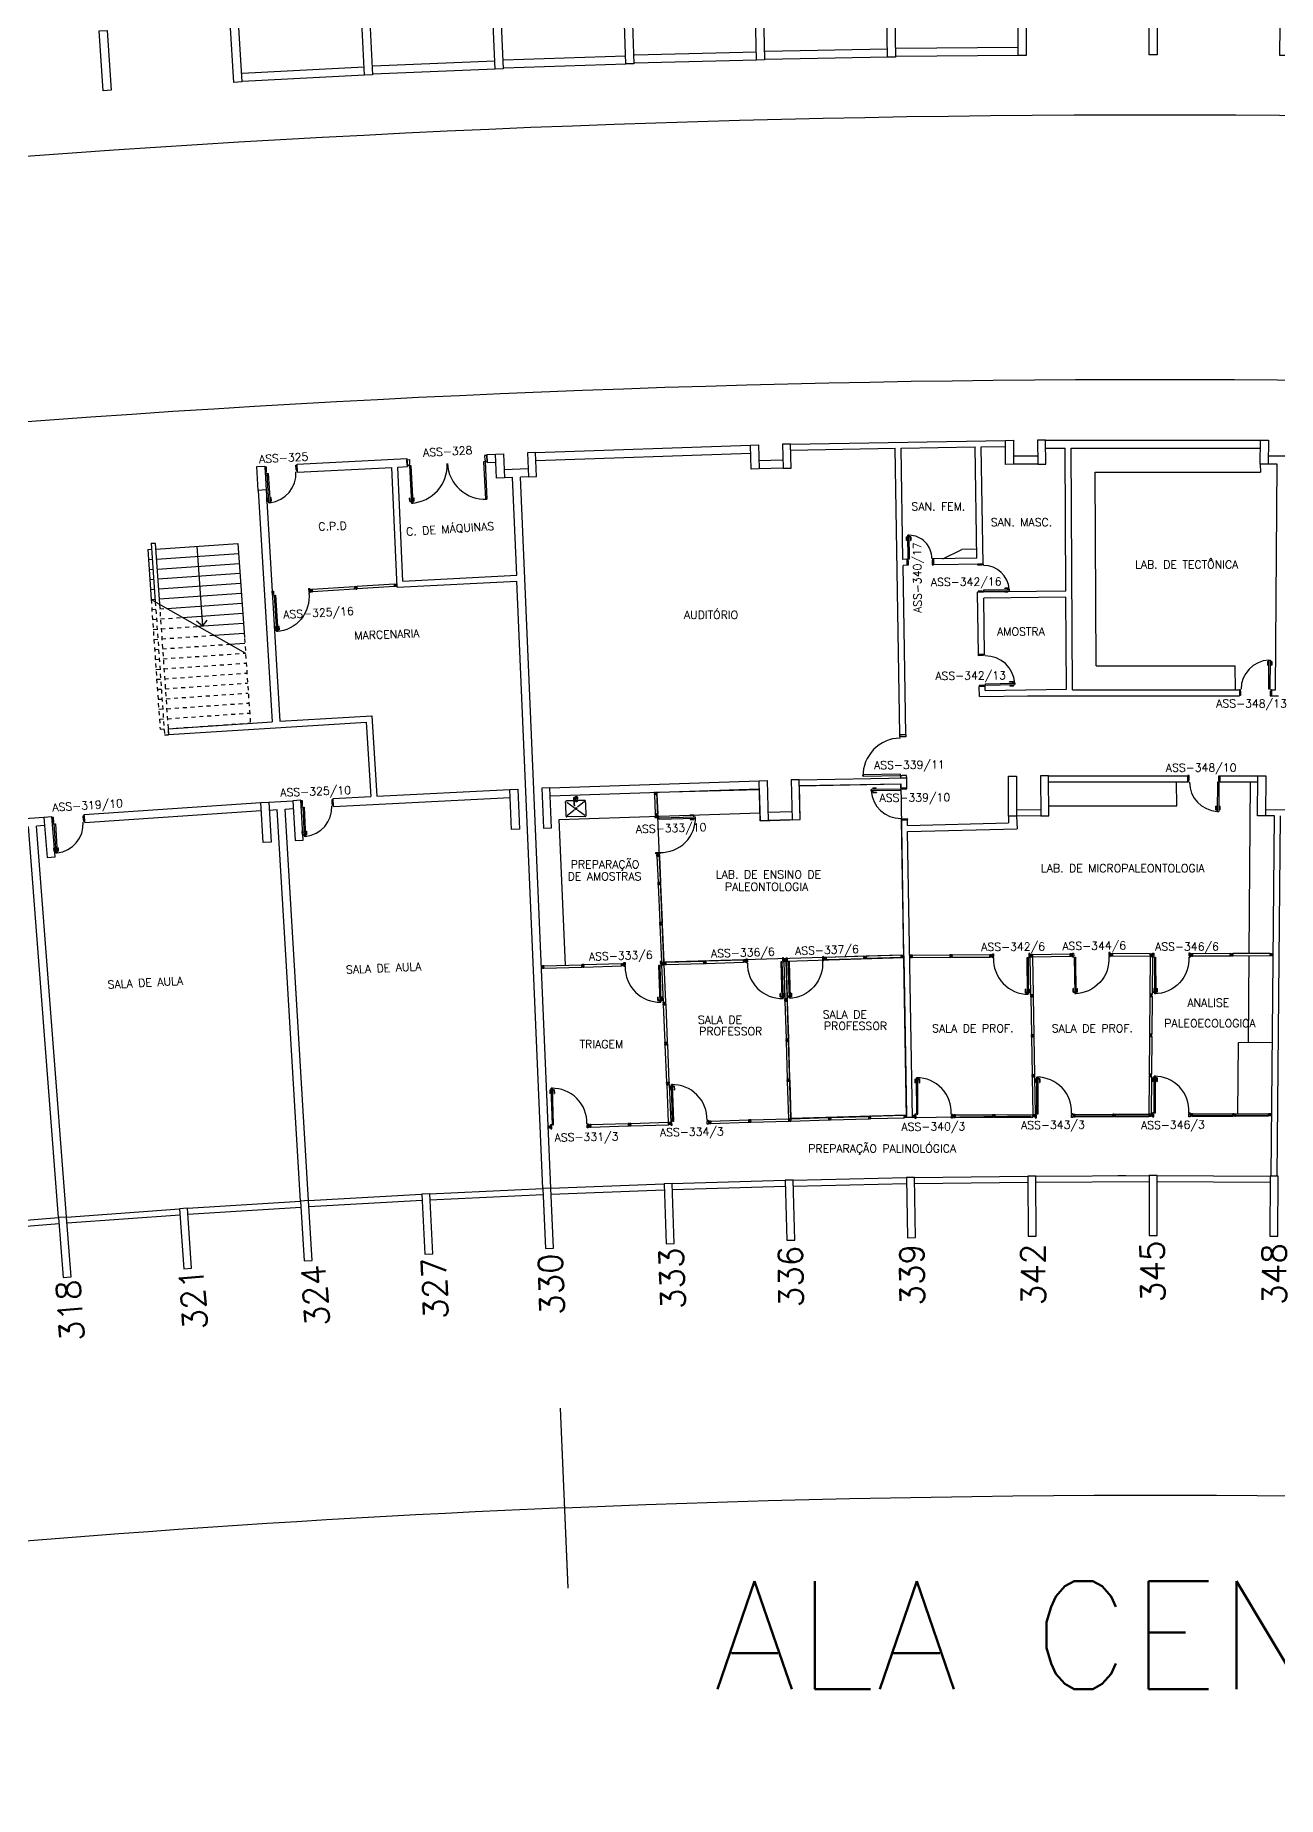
# Model space of a CAD drawing. Extents: x -152 to 150, y 325 to 437.
# Drawn here: x -27.46 to 3.58, y 340.84 to 384.86 of the extents above; entities that cross this region are included whole.
import ezdxf
from ezdxf.enums import TextEntityAlignment as Align

# ---------------------------------------------------------------- set-up
doc = ezdxf.new("R2010")
doc.units = 0
doc.header["$LTSCALE"] = 0.01
doc.header["$MEASUREMENT"] = 0
doc.header["$PDMODE"] = 98
doc.linetypes.add('HIDDEN2', pattern=[0.1875, 0.125, -0.0625])
doc.layers.get('0').update_dxf_attribs({"linetype": 'CONTINUOUS'})
doc.layers.get('DEFPOINTS').update_dxf_attribs({"linetype": 'CONTINUOUS'})
for name, color, linetype in [('ALV', 2, 'CONTINUOUS'), ('BANC', 2, 'CONTINUOUS'), ('CARIMBO', 7, 'CONTINUOUS'), ('DIV', 2, 'CONTINUOUS'), ('DIVISÓRIA', 2, 'CONTINUOUS'), ('ESC', 1, 'CONTINUOUS'), ('ESQ', 1, 'CONTINUOUS'), ('ESTR', 3, 'CONTINUOUS'), ('LEGENDA', 2, 'CONTINUOUS'), ('NOPILAR1', 2, 'CONTINUOUS'), ('PEÇAS', 1, 'CONTINUOUS'), ('PISO', 1, 'CONTINUOUS'), ('TEXTO', 2, 'CONTINUOUS'), ('TEXTO-CENTRO-CUSTO', 2, 'CONTINUOUS'), ('TEXTO-ENDEREÇO', 2, 'CONTINUOUS')]:
    doc.layers.add(name, color=color, linetype=linetype)
doc.styles.add('1', font='romans.shx')
doc.styles.add('LEGENDA', font='romans.shx', dxfattribs={"height": 0.2})
doc.styles.add('NOPILAR', font='simplex.shx', dxfattribs={"height": 0.6})
doc.styles.add('UNB-100', font='simplex.shx', dxfattribs={"height": 3})
doc.styles.add('UNB-100-1', font='simplex.shx', dxfattribs={"height": 0.2})
doc.dimstyles.new('1-600', dxfattribs={"dimtxt": 1.1, "dimasz": 2.5, "dimexe": 2, "dimexo": 4, "dimgap": 0.2, "dimtad": 1, "dimdec": 0, "dimzin": 4, "dimdsep": 46, "dimlunit": 6, "dimtxsty": '1', "dimblk1": 'NONE', "dimblk2": 'NONE', "dimsah": 1, "dimcen": 0, "dimclrd": 2, "dimclre": 2, "dimclrt": 2, "dimadec": 0, "dimazin": 0, "dimtfac": 1, "dimtdec": 0, "dimtmove": 2, "dimatfit": 3, "dimldrblk": 'NONE', "dimfxl": 1, "dimtolj": 1, "dimtzin": 0, "dimarcsym": 0})

# ---------------------------------------------------------------- blocks, each defined once
blk = doc.blocks.new('DIVMT-SSC')
for p, q in [((0, 0.005), (0, -0.005)), ((0, -0.005), (0, 0.005)), ((-0.03, -0.03), (-0.03, -0.97)), ((0.006, -0.03), (-0.006, -0.03)), ((-0.005, 0), (0.005, 0)), ((0.005, 0), (-0.005, 0)), ((0.006, -0.02), (0.006, -0.03)), ((0.03, -0.03), (0.03, -0.97)), ((0.03, -0.97), (-0.03, -0.97)), ((-0.006, -0.98), (-0.006, -0.97)), ((-0.006, -0.98), (0.006, -0.98)), ((0.006, -1.001), (-0.006, -1.001)), ((0.005, -0.97), (-0.005, -0.97)), ((0, -0.994), (0, -1.007)), ((0, -1.02), (0, -1.021)), ((0.006, -0.98), (0.006, -0.97))]:
    blk.add_line(p, q)
blk.add_lwpolyline([(0.006, -0.02), (-0.006, -0.02), (0.006, -0.02), (0.006, -0.03), (0.03, -0.03), (0.03, -0.008), (0.02, -0.008), (0.02, 0.008), (0.03, 0.008), (0.03, 0.03), (0.006, 0.03), (0.006, 0.02), (-0.006, 0.02), (-0.006, 0.03), (-0.03, 0.03), (-0.03, 0.008), (-0.02, 0.008), (-0.02, -0.008), (-0.03, -0.008), (-0.03, -0.03), (-0.006, -0.03), (-0.006, -0.02), (-0.006, -0.03)])
blk = doc.blocks.new('PDV2E-SSC')
at = {"layer": 'DIV'}
for p, q in [((0.034, 0.925), (0.034, 0.835)), ((0.034, 0.925), (0.074, 0.925)), ((0.044, 0.915), (0.044, 0.835)), ((0.044, 0.915), (0.074, 0.915)), ((0.076, 0.05), (0.076, 0.965)), ((0.106, 0.965), (0.076, 0.965)), ((0.106, 0.05), (0.106, 0.965)), ((0.148, 0.925), (0.108, 0.925)), ((0.138, 0.915), (0.108, 0.915)), ((0.138, 0.915), (0.138, 0.835)), ((0.148, 0.925), (0.148, 0.835)), ((0.044, 0.835), (0.034, 0.835)), ((0.138, 0.835), (0.148, 0.835)), ((0.031, 0.05), (0.031, -0.05)), ((0.051, 0.05), (0.031, 0.05)), ((0.051, 0.02), (0.051, 0.05)), ((0.051, 0.02), (0.061, 0.02)), ((0.061, -0.05), (0.061, 0.02)), ((0.076, 0.05), (0.106, 0.05)), ((0.95, 0.02), (0.94, 0.02)), ((0.94, -0.05), (0.94, 0.02)), ((0.95, 0.02), (0.95, 0.05)), ((0.95, 0.05), (0.97, 0.05)), ((0.97, 0.05), (0.97, 0.035)), ((0.97, 0.035), (0.97, -0.035)), ((0.031, -0.05), (0.061, -0.05)), ((0.97, -0.05), (0.94, -0.05)), ((0.97, -0.035), (0.97, -0.05))]:
    blk.add_line(p, q, dxfattribs=at)
at = {"layer": 'DIV', "color": 1}
blk.add_arc((0.076, 0.1), 0.865, 356.6786, 90, dxfattribs=at)
blk = doc.blocks.new('PD80-SSC')
at = {"color": 2}
for p, q in [((-0.777, 0.01), (-0.777, -0.03)), ((-0.777, 0.01), (-0.687, 0.01)), ((-0.687, 0), (-0.687, 0.01)), ((-0.075, 0), (0.075, 0)), ((-0.075, 0), (-0.075, -0.02)), ((0.075, -0.03), (0.075, 0)), ((-0.817, -0.065), (-0.817, -0.03)), ((-0.085, -0.03), (-0.817, -0.03)), ((-0.085, -0.065), (-0.817, -0.065)), ((-0.777, -0.105), (-0.777, -0.065)), ((-0.777, -0.105), (-0.687, -0.105)), ((-0.767, 0), (-0.767, -0.03)), ((-0.767, 0), (-0.687, 0)), ((-0.767, -0.095), (-0.767, -0.065)), ((-0.767, -0.095), (-0.687, -0.095)), ((-0.687, -0.095), (-0.687, -0.105)), ((-0.085, -0.03), (-0.085, -0.065)), ((-0.075, -0.02), (-0.04, -0.02)), ((-0.04, -0.03), (-0.04, -0.02)), ((-0.04, -0.03), (0.075, -0.03)), ((-0.075, -0.781), (-0.04, -0.781)), ((-0.075, -0.801), (-0.075, -0.781)), ((-0.075, -0.801), (0.075, -0.801)), ((-0.075, -0.802), (0.075, -0.802)), ((-0.04, -0.771), (0.075, -0.771)), ((-0.04, -0.771), (-0.04, -0.781)), ((0.075, -0.771), (0.075, -0.801))]:
    blk.add_line(p, q, dxfattribs=at)
at = {"color": 1}
blk.add_arc((-0.085, -0.03), 0.731, 182.6571, 270, dxfattribs=at)
blk = doc.blocks.new('PILAR-SSC')
for points in [[(0.203, -42.962), (0.203, -44.462), (0.003, -44.462), (0.003, -42.962)], [(0.003, -72.467), (0.003, -73.967), (0.203, -73.967), (0.203, -72.467)]]:
    blk.add_lwpolyline(points, close=True)
blk = doc.blocks.new('ESCASS-SSC')
at = {"layer": 'ESC'}
for p, q in [((-0.6, -1.738), (-0.6, -3.271)), ((-0.5, -1.738), (-0.6, -1.738)), ((-0.5, -1.738), (-0.5, -3.204)), ((-2.66, -1.888), (-2.66, -4.249)), ((-0.6, -1.888), (-2.66, -1.888)), ((-0.6, -2.138), (-2.66, -2.138)), ((-0.4, -1.888), (-0.5, -1.888)), ((-0.4, -2.138), (-0.5, -2.138)), ((-0.4, -1.888), (-0.4, -3.138)), ((-0.6, -2.388), (-2.66, -2.388)), ((-0.6, -2.638), (-2.66, -2.638)), ((-0.4, -2.388), (-0.5, -2.388)), ((-0.4, -2.638), (-0.5, -2.638)), ((-0.6, -2.888), (-2.66, -2.888)), ((-0.4, -2.888), (-0.5, -2.888)), ((-0.4, -3.138), (-2.66, -4.638)), ((-0.6, -3.138), (-2.66, -3.138)), ((-0.777, -3.388), (-2.66, -3.388)), ((-0.4, -3.138), (-0.5, -3.138)), ((-1.153, -3.638), (-2.66, -3.638)), ((-1.53, -3.888), (-2.66, -3.888)), ((-1.907, -4.138), (-2.66, -4.138)), ((-2.283, -4.388), (-2.66, -4.388))]:
    blk.add_line(p, q, dxfattribs=at)
at = {"layer": 'ESC', "linetype": 'HIDDEN2'}
for p, q in [((-0.6, -3.388), (-0.777, -3.388)), ((-0.6, -3.271), (-0.6, -6.538)), ((-0.5, -3.204), (-0.5, -6.538)), ((-0.4, -3.388), (-0.5, -3.388)), ((-0.4, -3.138), (-0.4, -6.388)), ((-0.6, -3.888), (-1.53, -3.888)), ((-0.6, -3.638), (-1.153, -3.638)), ((-0.4, -3.638), (-0.5, -3.638)), ((-0.4, -3.888), (-0.5, -3.888)), ((-2.66, -4.268), (-2.66, -6.388)), ((-0.6, -4.388), (-2.283, -4.388)), ((-0.6, -4.138), (-1.907, -4.138)), ((-0.4, -4.138), (-0.5, -4.138)), ((-0.4, -4.388), (-0.5, -4.388)), ((-0.6, -4.638), (-2.66, -4.638)), ((-0.4, -4.638), (-0.5, -4.638)), ((-0.6, -4.888), (-2.66, -4.888)), ((-0.6, -5.138), (-2.66, -5.138)), ((-0.4, -4.888), (-0.5, -4.888)), ((-0.4, -5.138), (-0.5, -5.138)), ((-0.6, -5.388), (-2.66, -5.388)), ((-0.6, -5.638), (-2.66, -5.638)), ((-0.4, -5.388), (-0.5, -5.388)), ((-0.4, -5.638), (-0.5, -5.638)), ((-0.6, -5.888), (-2.66, -5.888)), ((-0.6, -6.138), (-2.66, -6.138)), ((-0.4, -5.888), (-0.5, -5.888)), ((-0.4, -6.138), (-0.5, -6.138)), ((-0.6, -6.388), (-2.66, -6.388)), ((-0.5, -6.538), (-0.6, -6.538)), ((-0.4, -6.388), (-0.5, -6.388))]:
    blk.add_line(p, q, dxfattribs=at)
blk = doc.blocks.new('ESCASSS-SSC')
at = {"layer": 'ALV', "xscale": -1}
blk.add_blockref('ESCASS-SSC', (0, 0), dxfattribs=at)
blk = doc.blocks.new('PTDP-SSC')
at = {"color": 2}
for p, q in [((0.055, 1.015), (0.09, 1.015)), ((0.055, 0.075), (0.055, 1.015)), ((0.09, 0.075), (0.09, 1.015)), ((1.91, 0.075), (1.91, 1.015)), ((1.945, 1.015), (1.91, 1.015)), ((1.945, 0.075), (1.945, 1.015)), ((0.05, 0.075), (0, 0.075)), ((0, 0.075), (0, -0.075)), ((0.05, 0.04), (0.05, 0.075)), ((0.06, 0.04), (0.05, 0.04)), ((0.055, 0.075), (0.09, 0.075)), ((0.06, -0.075), (0.06, 0.04)), ((1.945, 0.075), (1.91, 0.075)), ((1.94, -0.075), (1.94, 0.04)), ((1.94, 0.04), (1.95, 0.04)), ((1.95, 0.04), (1.95, 0.075)), ((1.95, 0.075), (2, 0.075)), ((2, 0.075), (2, -0.075)), ((0, -0.075), (0.06, -0.075)), ((2, -0.075), (1.94, -0.075))]:
    blk.add_line(p, q, dxfattribs=at)
at = {"color": 1}
for centre, start, end in [((0.055, 0.075), 0, 90), ((1.945, 0.075), 90, 180)]:
    blk.add_arc(centre, 0.94, start, end, dxfattribs=at)
blk = doc.blocks.new('A$C73356FFD')
at = {"layer": 'DIV'}
for p, q in [((0.025, 0.03), (0.035, 0.03)), ((0.035, 0.03), (0.025, 0.03)), ((0.03, 0.025), (0.03, 0.035)), ((0.03, 0.035), (0.03, 0.025))]:
    blk.add_line(p, q, dxfattribs=at)
blk.add_lwpolyline([(0.009, 0.036), (0, 0.036), (0, 0.06), (0.022, 0.06), (0.022, 0.05), (0.038, 0.05), (0.038, 0.06), (0.06, 0.06), (0.06, 0.036), (0.05, 0.036), (0.05, 0.024), (0.06, 0.024), (0.06, 0), (0.038, 0), (0.038, 0.01), (0.022, 0.01), (0.022, 0), (0, 0), (0, 0.024), (0.009, 0.024)], close=True, dxfattribs=at)
blk = doc.blocks.new('A$C2A1C1759')
at = {"linetype": 'Continuous'}
blk.add_blockref('A$C73356FFD', (0, 0), dxfattribs=at)
blk = doc.blocks.new('A$C265F004B')
at = {"linetype": 'Continuous'}
blk.add_blockref('A$C73356FFD', (0, 0), dxfattribs=at)
blk = doc.blocks.new('INOXA1-P')
for p, q in [((0.043, 0.008), (0.043, -0.022)), ((0.062, 0.04), (0.071, 0.04)), ((0.131, 0.048), (0.076, 0.043)), ((0.131, -0.002), (0.076, 0.003)), ((0.12, 0.23), (0.12, 0.047)), ((0.22, 0.25), (0.14, 0.25)), ((0.15, 0.22), (0.287, 0.043)), ((0.5, 0.25), (0.22, 0.25)), ((0.353, 0.043), (0.49, 0.22)), ((0.52, 0.23), (0.52, -0.23)), ((0.22, -0.027), (0.054, -0.027)), ((0.22, -0.037), (0.054, -0.037)), ((0.063, -0.003), (0.063, -0.021)), ((0.12, -0.001), (0.12, -0.027)), ((0.12, -0.037), (0.12, -0.23)), ((0.22, -0.25), (0.14, -0.25)), ((0.15, -0.22), (0.287, -0.043)), ((0.231, -0.027), (0.22, -0.027)), ((0.231, -0.037), (0.22, -0.037)), ((0.5, -0.25), (0.22, -0.25)), ((0.353, -0.043), (0.49, -0.22))]:
    blk.add_line(p, q)
blk.add_lwpolyline([(0.076, 0.003), (0.072, 0.004), (0.069, 0.009), (0.067, 0.015), (0.066, 0.023), (0.067, 0.031), (0.069, 0.037), (0.072, 0.042), (0.076, 0.043)])
blk.add_lwpolyline([(0.131, 0.048), (0.137, 0.046), (0.143, 0.041), (0.147, 0.033), (0.148, 0.023), (0.147, 0.013), (0.143, 0.006), (0.137, 0), (0.131, -0.002), (0.125, 0), (0.119, 0.006), (0.115, 0.013), (0.114, 0.023), (0.115, 0.033), (0.119, 0.041), (0.125, 0.046)], close=True)
for radius in [0.0266, 0.0163]:
    blk.add_circle((0.32, 0), radius)
for centre, radius, start, end in [((0.054, 0.023), 0.0349, 36.1705, 252.2568), ((0.054, 0.023), 0.0189, 62.7367, 235.7375), ((0.073, -0.003), 0.01, 102.8285, 180), ((0.054, 0.023), 0.0349, 285.5373, 323.9987), ((0.14, 0.23), 0.02, 90, 180), ((0.5, 0.23), 0.02, 360, 90), ((0.054, -0.032), 0.0145, 20.161, 339.839), ((0.054, -0.032), 0.005, 90.0037, 269.9963), ((0.14, -0.23), 0.02, 180, 270), ((0.231, -0.032), 0.00738, 222.6559, 137.3441), ((0.231, -0.032), 0.005, 269.9935, 90.0065), ((0.5, -0.23), 0.02, 270, 360)]:
    blk.add_arc(centre, radius, start, end)
blk = doc.blocks.new('A$C282A6B1B')
at = {"linetype": 'Continuous'}
blk.add_blockref('A$C73356FFD', (0, 0), dxfattribs=at)
blk = doc.blocks.new('PE80-SSC')
at = {"color": 2}
for p, q in [((0.075, 0), (-0.075, 0)), ((-0.075, -0.03), (-0.075, 0)), ((0.075, 0), (0.075, -0.02)), ((0.777, 0.01), (0.687, 0.01)), ((0.687, 0), (0.687, 0.01)), ((0.777, 0.01), (0.777, -0.03)), ((0.04, -0.03), (-0.075, -0.03)), ((0.075, -0.02), (0.04, -0.02)), ((0.04, -0.03), (0.04, -0.02)), ((0.085, -0.03), (0.817, -0.03)), ((0.085, -0.03), (0.085, -0.065)), ((0.085, -0.065), (0.817, -0.065)), ((0.767, 0), (0.687, 0)), ((0.767, -0.095), (0.687, -0.095)), ((0.687, -0.095), (0.687, -0.105)), ((0.777, -0.105), (0.687, -0.105)), ((0.767, 0), (0.767, -0.03)), ((0.767, -0.095), (0.767, -0.065)), ((0.777, -0.105), (0.777, -0.065)), ((0.817, -0.065), (0.817, -0.03)), ((0.04, -0.771), (-0.075, -0.771)), ((-0.075, -0.771), (-0.075, -0.801)), ((0.075, -0.801), (-0.075, -0.801)), ((0.075, -0.802), (-0.075, -0.802)), ((0.04, -0.771), (0.04, -0.781)), ((0.075, -0.781), (0.04, -0.781)), ((0.075, -0.801), (0.075, -0.781))]:
    blk.add_line(p, q, dxfattribs=at)
at = {"color": 1}
blk.add_arc((0.085, -0.03), 0.731, 270, 357.3429, dxfattribs=at)
blk = doc.blocks.new('MTT-SSC')
for p, q in [((-0.006, 0.03), (-0.03, 0.03)), ((-0.03, 0.008), (-0.03, 0.03)), ((-0.03, 0.008), (-0.02, 0.008)), ((-0.02, -0.008), (-0.02, 0.008)), ((-0.006, 0.0205), (-0.006, 0.03)), ((0.006, 0.0205), (-0.006, 0.0205)), ((0.0051, 0), (-0.0051, 0)), ((-0.0051, 0), (0.0051, 0)), ((0, -0.0051), (0, 0.0051)), ((0, 0.0051), (0, -0.0051)), ((0.006, 0.0205), (0.006, 0.03)), ((0.006, 0.03), (0.03, 0.03)), ((0.02, -0.008), (0.02, 0.008)), ((0.03, 0.008), (0.02, 0.008)), ((0.03, 0.008), (0.03, 0.03)), ((-0.03, -0.008), (-0.02, -0.008)), ((-0.03, -0.008), (-0.03, -0.03)), ((-0.03, -0.03), (-0.006, -0.03)), ((-0.03, -0.03), (-0.009, -0.03)), ((-0.009, -0.03), (-0.027, -0.03)), ((-0.006, -0.0205), (-0.006, -0.03)), ((-0.006, -0.0205), (-0.006, -0.03)), ((0.006, -0.0205), (-0.006, -0.0205)), ((-0.006, -0.0205), (0.006, -0.0205)), ((0.006, -0.0205), (0.006, -0.03)), ((0.006, -0.0205), (0.006, -0.03)), ((0.03, -0.03), (0.006, -0.03)), ((0.03, -0.008), (0.02, -0.008)), ((0.03, -0.008), (0.03, -0.03))]:
    blk.add_line(p, q)
blk = doc.blocks.new('*D77')
at = {"layer": 'DEFPOINTS', "color": 0, "transparency": 16777216}
for p in [(-14.581, 356.043), (-14.517, 354.544), (-62.92, 350.671), (-62.653, 349.195), (-30.067, 347.022)]:
    blk.add_point(p, dxfattribs=at)
at = {"layer": 'TEXTO-CENTRO-CUSTO', "color": 2, "lineweight": -2, "transparency": 16777216}
for p, q in [((-14.346, 350.548), (-14.155, 346.058)), ((-61.942, 345.258), (-61.142, 340.835))]:
    blk.add_line(p, q, dxfattribs=at)
blk.add_arc((0.621, -0.848), 349.221, 92.43902, 100.24622, dxfattribs=at)
at = {"layer": 'TEXTO-CENTRO-CUSTO', "color": 2, "transparency": 16777216, "insert": (-38.041, 346.98), "char_height": 1.1, "attachment_point": 5, "rotation": 6.3426, "style": '1'}
blk.add_mtext('\\A1;Salas de Aula', dxfattribs=at)
blk = doc.blocks.new('_NONE')
at = {"color": 0, "linetype": 'ByBlock'}
blk.add_circle((0, 0), 0.25, dxfattribs=at)
blk = doc.blocks.new('*D78')
at = {"layer": 'DEFPOINTS', "color": 0, "transparency": 16777216}
for p in [(-14.581, 356.043), (-14.517, 354.544), (51.887, 352.626), (51.671, 351.142), (29.16, 347.187)]:
    blk.add_point(p, dxfattribs=at)
at = {"layer": 'TEXTO-CENTRO-CUSTO', "color": 2, "lineweight": -2, "transparency": 16777216}
for p, q in [((-14.346, 350.548), (-14.155, 346.051)), ((51.094, 347.183), (50.447, 342.748))]:
    blk.add_line(p, q, dxfattribs=at)
blk.add_arc((0.564, 0.501), 347.863, 81.70732, 92.43902, dxfattribs=at)
at = {"layer": 'TEXTO-CENTRO-CUSTO', "color": 2, "transparency": 16777216, "insert": (18.364, 348.66), "char_height": 1.1, "attachment_point": 5, "rotation": 357.0732, "style": '1'}
blk.add_mtext('\\A1;Geociências', dxfattribs=at)

msp = doc.modelspace()

# ---------------------------------------------------------------- linework, layer by layer
at = {"layer": 'ALV'}
for p, q in [((-12.713, 384.339), (-15.762, 384.236)), ((-9.445, 384.438), (-12.494, 384.36)), ((-6.176, 384.508), (-9.225, 384.456)), ((-2.906, 384.551), (-5.956, 384.525)), ((-2.905, 384.351), (-5.955, 384.325)), ((-19.247, 384.059), (-22.293, 383.904)), ((-15.981, 384.213), (-19.028, 384.083)), ((-15.972, 384.013), (-19.019, 383.884)), ((-12.706, 384.139), (-15.755, 384.036)), ((-9.44, 384.238), (-12.489, 384.16)), ((-6.173, 384.308), (-9.222, 384.256)), ((-19.237, 383.86), (-22.283, 383.704)), ((-8.595, 374.642), (-3.223, 374.733)), ((-2.223, 374.742), (3.15, 374.742)), ((-20.919, 374.137), (-18.177, 374.277)), ((-18.177, 374.277), (-18.164, 374.078)), ((-16.18, 374.38), (-15.963, 374.391)), ((-16.18, 374.38), (-16.167, 374.18)), ((-14.964, 374.433), (-9.594, 374.616)), ((-14.957, 374.233), (-9.587, 374.416)), ((-8.784, 374.237), (-9.384, 374.221)), ((-8.592, 374.492), (-5.981, 374.536)), ((-5.859, 367.382), (-5.981, 374.536)), ((-5.831, 374.539), (-3.981, 374.57)), ((-5.784, 371.759), (-5.831, 374.539)), ((-3.934, 371.791), (-3.981, 374.57)), ((-3.831, 374.573), (-3.22, 374.583)), ((-3.782, 371.643), (-3.831, 374.573)), ((-2.419, 374.34), (-3.019, 374.335)), ((-2.223, 374.542), (-1.735, 374.542)), ((-1.714, 370.966), (-1.735, 374.542)), ((-1.585, 374.542), (3.15, 374.542)), ((-1.55, 368.502), (-1.585, 374.542)), ((3.946, 374.335), (3.346, 374.34)), ((-20.908, 373.934), (-20.919, 374.137)), ((-20.908, 373.938), (-18.551, 374.058)), ((-18.423, 371.061), (-18.551, 374.058)), ((-18.401, 374.066), (-18.164, 374.078)), ((-18.28, 371.218), (-18.401, 374.066)), ((-16.167, 374.18), (-15.952, 374.191)), ((-15.146, 374.025), (-15.746, 374)), ((-15.537, 373.808), (-15.737, 373.8)), ((-15.433, 371.364), (-15.537, 373.808)), ((-15.138, 373.825), (-15.338, 373.817)), ((-14.581, 356.043), (-15.338, 373.817)), ((-8.779, 374.037), (-9.379, 374.022)), ((-2.418, 374.14), (-3.018, 374.135)), ((3.569, 374.138), (3.344, 374.14)), ((3.522, 368.502), (3.569, 374.138)), ((-21.891, 373.482), (-21.546, 367.702)), ((-21.692, 373.494), (-21.347, 367.714)), ((-5.685, 371.761), (-5.784, 371.759)), ((-5.683, 371.611), (-5.781, 371.609)), ((-5.709, 367.385), (-5.781, 371.609)), ((-5.685, 371.761), (-5.683, 371.611)), ((-3.934, 371.791), (-5.024, 371.772)), ((-5.024, 371.772), (-5.022, 371.622)), ((-3.782, 371.643), (-5.022, 371.622)), ((-18.423, 371.061), (-15.427, 371.214)), ((-18.28, 371.218), (-15.433, 371.364)), ((-14.78, 356.034), (-15.427, 371.214)), ((-1.714, 370.966), (-3.92, 370.941)), ((-3.893, 369.383), (-3.92, 370.941)), ((-1.713, 370.816), (-3.767, 370.793)), ((-3.743, 369.385), (-3.767, 370.793)), ((-1.7, 368.519), (-1.713, 370.816)), ((-3.743, 369.385), (-3.893, 369.384)), ((-3.728, 368.584), (-3.878, 368.582)), ((-3.875, 368.331), (-3.878, 368.582)), ((-3.727, 368.484), (-3.728, 368.584)), ((-3.727, 368.484), (-1.7, 368.519)), ((-1.55, 368.502), (2.62, 368.502)), ((2.62, 368.502), (2.623, 368.352)), ((3.421, 368.502), (3.522, 368.502)), ((3.421, 368.502), (3.425, 368.352)), ((-3.875, 368.331), (-2.668, 368.352)), ((-2.669, 368.352), (2.623, 368.352)), ((3.425, 368.352), (3.595, 368.352)), ((-24.141, 367.528), (-21.546, 367.702)), ((-24.132, 367.379), (-19.192, 367.692)), ((-21.347, 367.714), (-19.051, 367.851)), ((-19.192, 367.692), (-19.081, 365.831)), ((-19.051, 367.851), (-18.931, 365.838)), ((-24.141, 367.528), (-24.131, 367.379)), ((-8.38, 366.254), (-5.691, 366.3)), ((-5.687, 366.05), (-5.691, 366.3)), ((-2.151, 366.352), (1.334, 366.352)), ((1.334, 366.352), (1.334, 366.202)), ((2.136, 366.352), (3.078, 366.352)), ((2.136, 366.352), (2.136, 366.202)), ((-18.931, 365.838), (-15.606, 366.008)), ((-14.606, 366.051), (-9.38, 366.229)), ((-14.6, 365.851), (-9.373, 366.029)), ((-8.378, 366.104), (-5.838, 366.148)), ((-5.837, 366.049), (-5.838, 366.148)), ((-5.837, 366.049), (-5.687, 366.05)), ((-2.151, 366.202), (1.334, 366.202)), ((2.136, 366.202), (3.078, 366.202)), ((-26.236, 365.381), (-21.827, 365.682)), ((-26.222, 365.181), (-21.813, 365.482)), ((-21.627, 365.694), (-21.028, 365.729)), ((-21.615, 365.494), (-21.416, 365.506)), ((-20.832, 355.723), (-21.416, 365.506)), ((-21.216, 365.518), (-21.016, 365.53)), ((-20.633, 355.735), (-21.216, 365.518)), ((-20.019, 365.783), (-19.081, 365.831)), ((-20.009, 365.583), (-20.019, 365.783)), ((-20.009, 365.583), (-15.595, 365.809)), ((-8.56, 365.45), (-9.16, 365.434)), ((-2.344, 365.5), (-2.944, 365.495)), ((3.871, 365.495), (3.271, 365.5)), ((-27.243, 365.311), (-27.842, 365.265)), ((-26.877, 355.309), (-27.627, 365.08)), ((-27.228, 365.111), (-27.428, 365.096)), ((-26.678, 355.325), (-27.428, 365.096)), ((-26.222, 365.181), (-26.236, 365.381)), ((-8.555, 365.25), (-9.154, 365.234)), ((-5.823, 365.247), (-5.673, 365.249)), ((-5.696, 357.808), (-5.823, 365.247)), ((-5.671, 365.109), (-5.673, 365.249)), ((-5.672, 365.109), (-3.143, 365.172)), ((-5.668, 364.959), (-2.933, 365.027)), ((-5.546, 357.811), (-5.668, 364.959)), ((-3.143, 365.344), (-3.143, 365.172)), ((-2.343, 365.35), (-2.943, 365.345)), ((-2.943, 365.345), (-2.933, 365.027)), ((3.495, 365.348), (3.27, 365.35)), ((3.418, 356.349), (3.495, 365.348)), ((3.568, 356.347), (3.645, 365.347)), ((-5.546, 357.811), (-5.696, 357.808)), ((-14.582, 356.043), (-11.754, 356.151)), ((-11.554, 356.158), (-8.726, 356.242)), ((-8.526, 356.247), (-5.697, 356.308)), ((-8.523, 356.098), (-5.694, 356.158)), ((-5.497, 356.311), (-2.667, 356.347)), ((-5.495, 356.161), (-2.666, 356.197)), ((-2.468, 356.349), (0.362, 356.361)), ((-2.467, 356.199), (0.363, 356.211)), ((-0.412, 356.361), (-0.212, 356.361)), ((0.561, 356.211), (3.391, 356.199)), ((0.562, 356.361), (3.392, 356.349)), ((-23.657, 355.543), (-20.832, 355.723)), ((-20.632, 355.735), (-17.808, 355.892)), ((-20.625, 355.585), (-17.799, 355.742)), ((-17.608, 355.902), (-14.78, 356.034)), ((-17.601, 355.752), (-14.774, 355.885)), ((-14.576, 355.893), (-11.748, 356.001)), ((-11.55, 356.008), (-8.721, 356.092)), ((-29.698, 355.081), (-26.877, 355.309)), ((-26.678, 355.324), (-23.856, 355.529)), ((-26.667, 355.175), (-23.845, 355.379)), ((-23.647, 355.393), (-20.823, 355.574)), ((-29.686, 354.931), (-26.866, 355.16))]:
    msp.add_line(p, q, dxfattribs=at)
for points in [[(-11.756, 361.691), (-11.935, 365.942), (-9.374, 366.007), (-9.354, 365.229), (-8.355, 365.255), (-8.369, 366.105), (-5.838, 366.148), (-5.766, 361.87), (-11.756, 361.691)], [(-8.702, 361.722), (-5.764, 361.81), (-5.698, 357.868), (-8.585, 357.782), (-8.702, 361.722)]]:
    msp.add_lwpolyline(points, dxfattribs=at)
at = {"layer": 'BANC'}
for p, q in [((-0.981, 373.942), (3.147, 373.942)), ((-0.954, 369.102), (-0.981, 373.942)), ((3.144, 374.142), (3.147, 373.942)), ((-0.954, 369.102), (2.513, 369.102)), ((2.52, 368.501), (2.513, 369.102)), ((1.055, 365.602), (1.05, 366.202)), ((2.865, 361.908), (2.902, 366.202)), ((-14.373, 365.258), (-9.359, 365.429)), ((-2.151, 365.602), (1.055, 365.602)), ((-14.217, 361.618), (-14.373, 365.258)), ((2.846, 359.691), (2.865, 361.848)), ((2.581, 357.906), (2.596, 359.687)), ((2.596, 359.687), (3.446, 359.69))]:
    msp.add_line(p, q, dxfattribs=at)
at = {"layer": 'DIV'}
for p, q in [((-20.588, 370.974), (-20.589, 370.974)), ((-20.562, 370.976), (-20.576, 370.975)), ((-20.569, 370.982), (-20.569, 370.969)), ((-20.548, 370.983), (-20.539, 370.984)), ((-20.548, 370.971), (-20.548, 370.983)), ((-20.548, 370.971), (-20.538, 370.972)), ((-19.486, 371.075), (-20.54, 371.008)), ((-20.54, 371.008), (-20.537, 370.948)), ((-20.539, 370.983), (-20.538, 370.973)), ((-19.483, 371.015), (-20.537, 370.948)), ((-19.464, 371.077), (-19.486, 371.075)), ((-19.486, 371.075), (-19.483, 371.015)), ((-19.486, 371.075), (-19.485, 371.051)), ((-19.475, 371.052), (-19.485, 371.051)), ((-19.475, 371.052), (-19.485, 371.051)), ((-19.485, 371.05), (-19.484, 371.04)), ((-19.475, 371.04), (-19.484, 371.039)), ((-19.475, 371.04), (-19.484, 371.039)), ((-19.483, 371.015), (-19.484, 371.039)), ((-19.483, 371.015), (-19.484, 371.036)), ((-19.484, 371.036), (-19.483, 371.018)), ((-19.461, 371.017), (-19.483, 371.015)), ((-19.475, 371.04), (-19.475, 371.052)), ((-19.475, 371.052), (-19.475, 371.04)), ((-19.464, 371.077), (-19.464, 371.067)), ((-19.464, 371.067), (-19.448, 371.068)), ((-19.461, 371.027), (-19.445, 371.028)), ((-19.461, 371.017), (-19.461, 371.027)), ((-19.449, 371.048), (-19.46, 371.047)), ((-19.46, 371.047), (-19.449, 371.048)), ((-19.454, 371.042), (-19.455, 371.052)), ((-19.455, 371.052), (-19.454, 371.042)), ((-19.449, 371.078), (-19.427, 371.079)), ((-19.449, 371.078), (-19.448, 371.068)), ((-19.445, 371.018), (-19.445, 371.028)), ((-19.445, 371.018), (-19.423, 371.019)), ((-19.434, 371.055), (-19.425, 371.055)), ((-19.434, 371.055), (-19.434, 371.043)), ((-19.434, 371.043), (-19.424, 371.043)), ((-19.425, 371.055), (-19.427, 371.079)), ((-19.424, 371.043), (-19.423, 371.019)), ((-11.993, 365.88), (-11.971, 365.401)), ((-11.933, 365.883), (-11.911, 365.403)), ((-11.971, 365.401), (-11.911, 365.403)), ((-11.929, 364.342), (-11.901, 363.689)), ((-11.895, 364.373), (-11.906, 364.373)), ((-11.906, 364.373), (-11.895, 364.373)), ((-11.906, 364.353), (-11.905, 364.343)), ((-11.905, 364.343), (-11.893, 364.344)), ((-11.901, 364.378), (-11.9, 364.368)), ((-11.9, 364.368), (-11.901, 364.378)), ((-11.869, 364.345), (-11.842, 363.692)), ((-11.901, 363.689), (-11.842, 363.692)), ((-6.752, 361.811), (-6.753, 361.811)), ((-6.726, 361.812), (-6.74, 361.811)), ((-6.733, 361.818), (-6.733, 361.805)), ((-6.712, 361.806), (-6.712, 361.818)), ((-6.712, 361.818), (-6.703, 361.818)), ((-6.712, 361.806), (-6.702, 361.806)), ((-5.826, 361.869), (-6.703, 361.842)), ((-6.703, 361.842), (-6.701, 361.782)), ((-6.703, 361.817), (-6.702, 361.807)), ((-5.824, 361.809), (-6.701, 361.782)), ((-6.585, 357.842), (-5.758, 357.866)), ((-6.583, 357.782), (-5.756, 357.806)), ((-5.758, 357.866), (-5.756, 357.806)), ((-0.541, 357.868), (-0.541, 357.892)), ((-0.519, 357.892), (-0.541, 357.892)), ((-0.531, 357.868), (-0.541, 357.868)), ((-0.541, 357.856), (-0.541, 357.832)), ((-0.531, 357.856), (-0.541, 357.856)), ((-0.519, 357.832), (-0.541, 357.832)), ((-0.531, 357.868), (-0.531, 357.856)), ((-0.519, 357.892), (-0.519, 357.882)), ((-0.503, 357.882), (-0.519, 357.882)), ((-0.519, 357.832), (-0.519, 357.842)), ((-0.503, 357.842), (-0.519, 357.842)), ((-0.516, 357.862), (-0.506, 357.862)), ((-0.506, 357.862), (-0.516, 357.862)), ((-0.511, 357.857), (-0.511, 357.867)), ((-0.511, 357.867), (-0.511, 357.857)), ((-0.503, 357.892), (-0.481, 357.892)), ((-0.503, 357.892), (-0.503, 357.882)), ((-0.503, 357.832), (-0.503, 357.842)), ((-0.503, 357.832), (-0.481, 357.832)), ((-0.49, 357.868), (-0.481, 357.868)), ((-0.49, 357.856), (-0.49, 357.868)), ((-0.49, 357.868), (-0.481, 357.868)), ((-0.49, 357.868), (-0.49, 357.856)), ((-0.49, 357.856), (-0.481, 357.856)), ((-0.49, 357.856), (-0.481, 357.856)), ((-0.481, 357.892), (0.358, 357.896)), ((-0.481, 357.892), (-0.481, 357.832)), ((-0.481, 357.892), (-0.481, 357.868)), ((-0.481, 357.867), (-0.481, 357.857)), ((-0.481, 357.832), (-0.481, 357.856)), ((-0.481, 357.832), (-0.481, 357.853)), ((-0.481, 357.853), (-0.481, 357.835)), ((-0.481, 357.832), (0.359, 357.836)), ((0.358, 357.896), (0.359, 357.836)), ((0.368, 357.872), (0.359, 357.872)), ((0.359, 357.871), (0.359, 357.861)), ((0.368, 357.86), (0.359, 357.86)), ((0.368, 357.86), (0.368, 357.872)), ((0.382, 357.866), (0.396, 357.866)), ((0.389, 357.872), (0.389, 357.86)), ((0.408, 357.866), (0.409, 357.866)), ((0.418, 357.895), (0.419, 357.835)), ((1.411, 357.907), (1.389, 357.906)), ((1.389, 357.906), (1.389, 357.846)), ((1.39, 357.882), (1.389, 357.906)), ((1.398, 357.882), (1.389, 357.882)), ((1.389, 357.881), (1.389, 357.871)), ((1.398, 357.87), (1.389, 357.87)), ((1.399, 357.882), (1.39, 357.882)), ((1.39, 357.87), (1.39, 357.846)), ((1.399, 357.87), (1.39, 357.87)), ((1.412, 357.847), (1.39, 357.846)), ((1.398, 357.87), (1.398, 357.882)), ((1.399, 357.882), (1.399, 357.87)), ((1.411, 357.907), (1.411, 357.897)), ((1.427, 357.897), (1.411, 357.897)), ((1.412, 357.847), (1.412, 357.857)), ((1.428, 357.857), (1.412, 357.857)), ((1.413, 357.877), (1.426, 357.877)), ((1.414, 357.877), (1.425, 357.877)), ((1.425, 357.877), (1.414, 357.877)), ((1.42, 357.883), (1.42, 357.87)), ((1.42, 357.871), (1.42, 357.882)), ((1.42, 357.882), (1.42, 357.871)), ((1.427, 357.907), (1.449, 357.907)), ((1.427, 357.907), (1.427, 357.897)), ((1.428, 357.847), (1.428, 357.857)), ((1.428, 357.847), (1.45, 357.847)), ((1.439, 357.877), (1.44, 357.877)), ((1.44, 357.883), (1.45, 357.883)), ((1.44, 357.871), (1.44, 357.883)), ((1.44, 357.883), (1.45, 357.883)), ((1.44, 357.883), (1.44, 357.871)), ((1.44, 357.871), (1.45, 357.871)), ((1.44, 357.871), (1.45, 357.871)), ((1.449, 357.907), (2.46, 357.905)), ((1.449, 357.907), (1.45, 357.847)), ((1.449, 357.907), (1.45, 357.883)), ((1.45, 357.882), (1.45, 357.872)), ((1.45, 357.847), (1.45, 357.871)), ((1.45, 357.847), (1.45, 357.868)), ((1.45, 357.868), (1.45, 357.85)), ((1.45, 357.847), (2.46, 357.845)), ((2.46, 357.905), (2.46, 357.845)), ((2.47, 357.881), (2.46, 357.881)), ((2.46, 357.88), (2.46, 357.87)), ((2.47, 357.869), (2.46, 357.869)), ((2.483, 357.905), (2.461, 357.905)), ((2.461, 357.881), (2.461, 357.905)), ((2.47, 357.881), (2.461, 357.881)), ((2.471, 357.869), (2.461, 357.869)), ((2.461, 357.869), (2.461, 357.845)), ((2.483, 357.845), (2.461, 357.845)), ((2.47, 357.881), (2.471, 357.869)), ((2.47, 357.869), (2.47, 357.881)), ((2.483, 357.905), (2.483, 357.895)), ((2.499, 357.895), (2.483, 357.895)), ((2.499, 357.855), (2.483, 357.855)), ((2.483, 357.845), (2.483, 357.855)), ((2.484, 357.875), (2.498, 357.875)), ((2.496, 357.875), (2.486, 357.875)), ((2.486, 357.875), (2.496, 357.875)), ((2.491, 357.882), (2.491, 357.869)), ((2.491, 357.88), (2.491, 357.87)), ((2.491, 357.87), (2.491, 357.88)), ((2.499, 357.905), (2.499, 357.895)), ((2.499, 357.905), (2.521, 357.905)), ((2.499, 357.845), (2.499, 357.855)), ((2.499, 357.845), (2.521, 357.845)), ((2.51, 357.875), (2.511, 357.875)), ((2.511, 357.881), (2.512, 357.869)), ((2.511, 357.881), (2.521, 357.881)), ((2.512, 357.869), (2.511, 357.881)), ((2.511, 357.881), (2.521, 357.881)), ((2.512, 357.869), (2.521, 357.869)), ((2.512, 357.869), (2.521, 357.869)), ((2.521, 357.905), (3.348, 357.909)), ((2.521, 357.905), (2.521, 357.881)), ((2.521, 357.905), (2.521, 357.845)), ((2.521, 357.88), (2.521, 357.87)), ((2.521, 357.845), (2.521, 357.869)), ((2.521, 357.866), (2.521, 357.848)), ((2.521, 357.845), (2.521, 357.866)), ((2.521, 357.845), (3.348, 357.849)), ((3.348, 357.909), (3.348, 357.849)), ((3.358, 357.885), (3.348, 357.885)), ((3.348, 357.884), (3.348, 357.874)), ((3.358, 357.873), (3.348, 357.873)), ((3.358, 357.873), (3.358, 357.885)), ((3.372, 357.879), (3.385, 357.879)), ((3.379, 357.885), (3.379, 357.873)), ((3.398, 357.879), (3.399, 357.879))]:
    msp.add_line(p, q, dxfattribs=at)
for points in [[(-11.906, 364.353), (-11.894, 364.353), (-11.906, 364.353), (-11.905, 364.343), (-11.929, 364.342), (-11.93, 364.364), (-11.92, 364.364), (-11.921, 364.38), (-11.931, 364.38), (-11.932, 364.402), (-11.908, 364.403), (-11.907, 364.393), (-11.895, 364.394), (-11.896, 364.403), (-11.872, 364.404), (-11.871, 364.383), (-11.881, 364.382), (-11.88, 364.366), (-11.87, 364.367), (-11.869, 364.345), (-11.893, 364.344), (-11.894, 364.353), (-11.893, 364.344)], [(-5.816, 361.845), (-5.816, 361.833), (-5.816, 361.845), (-5.825, 361.845), (-5.826, 361.869), (-5.804, 361.869), (-5.804, 361.859), (-5.788, 361.86), (-5.788, 361.87), (-5.766, 361.87), (-5.765, 361.846), (-5.775, 361.846), (-5.775, 361.834), (-5.765, 361.834), (-5.764, 361.81), (-5.786, 361.81), (-5.787, 361.82), (-5.803, 361.819), (-5.802, 361.809), (-5.824, 361.809), (-5.825, 361.833), (-5.816, 361.833), (-5.825, 361.833)]]:
    msp.add_lwpolyline(points, dxfattribs=at)
at = {"layer": 'ESC'}
for p, q in [((-23.424, 372.088), (-23.286, 370.093)), ((-23.286, 370.093), (-23.163, 370.237)), ((-23.286, 370.093), (-23.429, 370.219))]:
    msp.add_line(p, q, dxfattribs=at)
at = {"layer": 'ESQ'}
for p, q in [((-18.101, 373.293), (-18.111, 373.293)), ((-18.105, 373.203), (-18.111, 373.293)), ((-18.105, 373.203), (-18.065, 373.205)), ((-18.096, 373.213), (-18.101, 373.293)), ((-18.096, 373.213), (-18.066, 373.215)), ((-18.001, 373.219), (-18.031, 373.217)), ((-17.991, 373.21), (-18.031, 373.207)), ((-18.006, 373.299), (-17.997, 373.3)), ((-18.001, 373.219), (-18.006, 373.299)), ((-17.991, 373.21), (-17.996, 373.3)), ((-5.703, 372.321), (-5.702, 372.231)), ((-5.703, 372.321), (-5.664, 372.321)), ((-5.692, 372.231), (-5.702, 372.231)), ((-5.693, 372.311), (-5.692, 372.231)), ((-5.693, 372.311), (-5.663, 372.311)), ((-5.629, 372.362), (-5.664, 372.361)), ((-5.655, 371.771), (-5.664, 372.361)), ((-5.62, 371.772), (-5.629, 372.362)), ((-5.589, 372.322), (-5.629, 372.322)), ((-5.598, 372.312), (-5.628, 372.312)), ((-5.598, 372.312), (-5.597, 372.232)), ((-5.597, 372.232), (-5.587, 372.232)), ((-5.589, 372.322), (-5.587, 372.232)), ((-5.685, 371.761), (-5.665, 371.761)), ((-5.685, 371.761), (-5.683, 371.611)), ((-5.653, 371.611), (-5.683, 371.611)), ((-5.665, 371.761), (-5.664, 371.726)), ((-5.654, 371.726), (-5.664, 371.726)), ((-5.655, 371.771), (-5.62, 371.772)), ((-5.654, 371.726), (-5.653, 371.611)), ((-5.054, 371.736), (-5.053, 371.621)), ((-5.054, 371.736), (-5.044, 371.736)), ((-5.053, 371.621), (-5.023, 371.621)), ((-5.025, 371.771), (-5.045, 371.771)), ((-5.045, 371.771), (-5.044, 371.736)), ((-5.025, 371.771), (-5.023, 371.621)), ((-5.024, 371.771), (-5.022, 371.621)), ((-5.859, 367.383), (-5.709, 367.385)), ((-5.859, 367.382), (-5.709, 367.385)), ((-5.858, 367.332), (-5.859, 367.382)), ((-5.823, 367.333), (-5.858, 367.332)), ((-5.858, 367.327), (-5.858, 367.292)), ((-5.823, 367.323), (-5.823, 367.333)), ((-5.708, 367.325), (-5.823, 367.323)), ((-5.709, 367.385), (-5.708, 367.325)), ((-5.842, 366.388), (-6.782, 366.371)), ((-6.781, 366.336), (-6.782, 366.371)), ((-5.841, 366.353), (-6.781, 366.336)), ((-5.841, 366.353), (-5.842, 366.388)), ((-5.841, 366.348), (-5.841, 366.298)), ((-5.806, 366.348), (-5.841, 366.348)), ((-5.841, 366.298), (-5.691, 366.3)), ((-5.692, 366.36), (-5.807, 366.358)), ((-5.807, 366.358), (-5.806, 366.348)), ((-5.691, 366.3), (-5.692, 366.36))]:
    msp.add_line(p, q, dxfattribs=at)
for centre, radius, start, end in [((-5.634, 371.792), 0.57, 358.8954, 89.4724), ((-5.841, 366.353), 0.94, 90.9884, 180.9884)]:
    msp.add_arc(centre, radius, start, end, dxfattribs=at)
at = {"layer": 'ESTR'}
for points in [[(-8.794, 374.637), (-8.779, 374.037), (-8.579, 374.042), (-8.594, 374.642)], [(-3.023, 374.735), (-3.018, 374.135), (-3.218, 374.133), (-3.223, 374.733)], [(-2.423, 374.74), (-2.418, 374.14), (-2.218, 374.142), (-2.223, 374.742)], [(3.35, 374.74), (3.344, 374.14), (3.144, 374.142), (3.15, 374.742)], [(-15.763, 374.399), (-15.737, 373.8), (-15.937, 373.791), (-15.962, 374.391)], [(-15.163, 374.425), (-15.138, 373.825), (-14.938, 373.834), (-14.963, 374.433)], [(-9.394, 374.621), (-9.379, 374.022), (-9.579, 374.016), (-9.594, 374.616)], [(-21.727, 374.093), (-21.692, 373.494), (-21.891, 373.482), (-21.927, 374.081)], [(-3.151, 366.344), (-2.951, 366.345), (-2.943, 365.345), (-3.143, 365.344)], [(-2.351, 366.35), (-2.343, 365.35), (-2.143, 365.352), (-2.151, 366.352)], [(3.078, 366.352), (3.278, 366.35), (3.27, 365.35), (3.07, 365.352)], [(-15.605, 366.008), (-15.406, 366.017), (-15.363, 365.018), (-15.563, 365.009)], [(-14.806, 366.042), (-14.764, 365.043), (-14.564, 365.052), (-14.606, 366.051)], [(-9.38, 366.229), (-9.18, 366.234), (-9.154, 365.234), (-9.354, 365.229)], [(-8.58, 366.249), (-8.555, 365.25), (-8.355, 365.255), (-8.38, 366.254)], [(-21.826, 365.682), (-21.627, 365.694), (-21.567, 364.695), (-21.767, 364.684)], [(-21.028, 365.729), (-20.968, 364.731), (-20.769, 364.743), (-20.828, 365.741)], [(-27.243, 365.311), (-27.167, 364.313), (-26.967, 364.329), (-27.044, 365.326)]]:
    msp.add_lwpolyline(points, close=True, dxfattribs=at)
at = {"layer": 'PEÇAS'}
for p in [(-4.784, 371.776), (-3.938, 372.011)]:
    msp.add_line(p, (-4.317, 372.004), dxfattribs=at)
at = {"layer": 'PISO'}
for p, q in [((-5.546, 357.811), (-2.579, 357.849)), ((-1.481, 357.853), (0.359, 357.86)), ((1.45, 357.871), (3.348, 357.874))]:
    msp.add_line(p, q, dxfattribs=at)
for radius, start, end in [(382.359, 89.98238, 109.98238), (382.359, 69.08957, 90.01762), (375.744, 89.98207, 109.98207), (375.744, 69.08957, 90.01793)]:
    msp.add_arc((0.463, 0.506), radius, start, end, dxfattribs=at)

# ---------------------------------------------------------------- block references
at = {"layer": 'CARIMBO', "color": 6, "xscale": -1}
for name, p, rotation in [('PDV2E-SSC', (-21.569, 370.911), 183.7077512195157), ('A$C282A6B1B', (-20.537, 370.948), 3.707751219630007), ('A$C282A6B1B', (-1.548, 361.84), 0.7808007547799978), ('PDV2E-SSC', (-1.58, 361.869), 180.7808007546659), ('PDV2E-SSC', (0.421, 361.868), 180.2479641923522), ('A$C282A6B1B', (1.453, 361.842), 0.2479641924662079), ('PDV2E-SSC', (-8.734, 361.752), 181.707243904095), ('A$C282A6B1B', (-7.702, 361.753), 1.707243904209061)]:
    msp.add_blockref(name, p, dxfattribs=dict(at, rotation=rotation))
at = {"layer": 'CARIMBO', "color": 6}
for name, p, rotation in [('PDV2E-SSC', (-11.935, 365.372), 271.7077512195096), ('A$C282A6B1B', (-3.612, 361.821), 0.2474568751599085), ('PDV2E-SSC', (-2.58, 361.856), 180.2474568752739), ('A$C265F004B', (-0.548, 361.847), 91.7110178510035), ('A$C282A6B1B', (-12.815, 361.6), 1.707243902326283), ('PDV2E-SSC', (-11.784, 361.661), 181.7072439024403), ('A$C282A6B1B', (-9.763, 361.691), 1.707243902326284), ('PDV2E-SSC', (-8.732, 361.752), 181.7072439024403), ('PDV2E-SSC', (-14.616, 357.575), 1.707243902433786), ('PDV2E-SSC', (-11.616, 357.665), 1.707243902433786), ('A$C2A1C1759', (-11.644, 357.631), 1.707243902437066), ('A$C2A1C1759', (-2.543, 357.824), 0.2474568752706451)]:
    msp.add_blockref(name, p, dxfattribs=dict(at, rotation=rotation))
at = {"layer": 'DIV'}
for name, p, rotation in [('ESCASSS-SSC', (-25.18, 373.86), 3.937636873151278), ('A$C282A6B1B', (-11.995, 365.94), 272.4390243902245), ('DIVMT-SSC', (-5.582, 361.842), 90.24745687527228), ('DIVMT-SSC', (-4.582, 361.847), 90.24745687527309), ('DIVMT-SSC', (-2.581, 361.855), 90.92108347542096), ('DIVMT-SSC', (0.422, 361.867), 359.5161837045424), ('DIVMT-SSC', (-14.786, 361.571), 91.70724390243787), ('DIVMT-SSC', (-13.785, 361.601), 91.70724390243868), ('DIVMT-SSC', (-11.734, 361.662), 91.70724390243787), ('DIVMT-SSC', (-10.734, 361.692), 91.70724390243866), ('DIVMT-SSC', (0.414, 360.867), 359.5161837045424), ('DIVMT-SSC', (0.405, 359.866), 359.5161837045424), ('PDV2E-SSC', (-5.515, 357.841), 0.1876690290394354), ('PDV2E-SSC', (-2.511, 357.854), 0.1876690290394353), ('DIVMT-SSC', (0.397, 358.866), 359.5161837045424), ('PDV2E-SSC', (0.419, 357.878), 0.1876690290394353), ('A$C265F004B', (3.348, 357.849), 0.2474568752706451), ('DIVMT-SSC', (-13.615, 357.602), 91.70724390243868), ('DIVMT-SSC', (-12.615, 357.632), 91.70724390243868), ('DIVMT-SSC', (-10.615, 357.692), 91.70724390243868), ('DIVMT-SSC', (-9.614, 357.722), 91.70724390243868), ('DIVMT-SSC', (-8.614, 357.751), 91.70724390243868), ('DIVMT-SSC', (-7.614, 357.781), 91.70724390243868), ('A$C265F004B', (-5.756, 357.806), 1.707243902437066), ('A$C2A1C1759', (-5.544, 357.811), 0.2474568752706452), ('DIVMT-SSC', (-4.513, 357.845), 90.24745687527309), ('DIVMT-SSC', (-3.513, 357.849), 90.24745687527309), ('DIVMT-SSC', (-1.512, 357.858), 90.24745687527309), ('MTT-SSC', (-0.511, 357.862), 90.24745687527309), ('A$C282A6B1B', (0.358, 357.896), 270.2477105338115)]:
    msp.add_blockref(name, p, dxfattribs=dict(at, rotation=rotation))
at = {"layer": 'DIV', "xscale": -1}
for name, p, rotation in [('DIVMT-SSC', (-18.456, 371.112), 273.7077512195182), ('A$C282A6B1B', (-11.969, 365.341), 271.707751219631), ('DIVMT-SSC', (-11.87, 363.66), 2.439024390249092), ('DIVMT-SSC', (-11.828, 362.66), 2.439024390249092), ('DIVMT-SSC', (-2.581, 361.855), 0.9792373630836869), ('DIVMT-SSC', (0.422, 361.868), 269.4650525125409), ('DIVMT-SSC', (2.423, 361.877), 270.2479641923514), ('DIVMT-SSC', (3.424, 361.881), 270.247964192353), ('DIVMT-SSC', (-11.785, 361.66), 2.439024390249092), ('DIVMT-SSC', (-8.733, 361.751), 1.707243902520892), ('DIVMT-SSC', (-6.733, 361.811), 271.7072439040966), ('DIVMT-SSC', (-11.742, 360.66), 2.439024390249092), ('DIVMT-SSC', (-8.704, 360.751), 1.707243902520892), ('DIVMT-SSC', (-2.563, 360.855), 0.9792373630836869), ('DIVMT-SSC', (-11.7, 359.661), 2.439024390249092), ('DIVMT-SSC', (-8.674, 359.751), 1.707243902520892), ('DIVMT-SSC', (-2.546, 359.854), 0.9792373630836869), ('DIVMT-SSC', (-2.529, 358.854), 0.9792373630836869), ('DIVMT-SSC', (-11.657, 358.661), 2.439024390249092), ('DIVMT-SSC', (-8.644, 358.751), 1.707243902520892), ('A$C265F004B', (-6.583, 357.782), 1.678760678059223)]:
    msp.add_blockref(name, p, dxfattribs=dict(at, rotation=rotation))
at = {"layer": 'DIVISÓRIA', "color": 6, "rotation": 1.707243902437066}
msp.add_blockref('A$C2A1C1759', (-14.644, 357.542), dxfattribs=at)
at = {"layer": 'ESQ'}
for name, p, rotation in [('PTDP-SSC', (-16.173, 374.28), 182.9719368492695), ('PD80-SSC', (-21.713, 373.986), 93.63903412283838), ('PD80-SSC', (-3.803, 368.583), 181.1672648901793), ('PD80-SSC', (3.423, 368.427), 269.8856143388592), ('PE80-SSC', (2.136, 366.277), 269.8479467832721), ('PD80-SSC', (-5.762, 366.05), 0.9320624914618851), ('PD80-SSC', (-20.814, 365.649), 92.63903412283837), ('PD80-SSC', (-27.028, 365.233), 93.41463412283863)]:
    msp.add_blockref(name, p, dxfattribs=dict(at, rotation=rotation))
at = {"layer": 'ESQ', "xscale": 0.8726824162505583, "yscale": 0.8726824162505583, "zscale": 0.8726824162505583, "rotation": 180.5156330505429}
msp.add_blockref('PD80-SSC', (-3.841, 370.942), dxfattribs=at)
at = {"layer": 'ESTR'}
for p, rotation in [((-3.286, 428.811), 0.4878048780493676), ((4.007, 428.813), 359.5121951219506), ((-17.867, 428.435), 2.439024390242575), ((-14.223, 428.576), 1.951219512195146), ((-10.578, 428.685), 1.463414634146043), ((-6.932, 428.764), 0.9756097560973349), ((-25.151, 428.061), 3.414634146341412), ((-21.51, 428.264), 2.926829268292534), ((-32.427, 427.563), 4.390243902440108), ((-28.79, 427.827), 3.902439024390412)]:
    msp.add_blockref('PILAR-SSC', p, dxfattribs=dict(at, rotation=rotation))
msp.add_blockref('PILAR-SSC', (0.361, 428.828), dxfattribs=at)
at = {"layer": 'PEÇAS', "rotation": 271.9512195121959}
msp.add_blockref('INOXA1-P', (-13.967, 365.849), dxfattribs=at)

# ---------------------------------------------------------------- texts
at = {"layer": 'LEGENDA', "color": 4, "style": 'LEGENDA'}
msp.add_text('ALA CENTRO', height=2.7, dxfattribs=at).set_placement((0.463, 343.525), align=Align.CENTER)
at = {"layer": 'NOPILAR1', "style": 'NOPILAR'}
for s, rotation, p in [('333', 92.286, (-11.217, 353.029)), ('336', 90.964, (-8.273, 353.07)), ('339', 90.964, (-5.244, 353.115)), ('342', 90.964, (-2.218, 353.121)), ('345', 90.964, (0.766, 353.197)), ('348', 90.475, (3.798, 353.13)), ('324', 94.6115, (-20.102, 352.613)), ('327', 92.4695, (-17.146, 352.783)), ('330', 92.286, (-14.239, 352.886)), ('318', 94.5732, (-26.229, 352.24)), ('321', 94.5732, (-23.155, 352.529))]:
    msp.add_text(s, height=0.6, rotation=rotation, dxfattribs=at).set_placement(p)
at = {"layer": 'TEXTO', "style": 'UNB-100'}
for s, p in [('SAN. FEM.', (-5.571, 372.983)), ('SAN. MASC.', (-3.591, 372.587)), ('LAB. DE TECTÔNICA', (0.015, 371.53)), ('AUDITÓRIO', (-11.255, 370.271)), ('AMOSTRA', (-3.432, 369.855)), ('PREPARAÇÃO', (-14.083, 364.038)), ('LAB. DE MICROPALEONTOLOGIA', (-2.337, 363.941)), ('DE AMOSTRAS', (-14.161, 363.738)), ('LAB. DE ENSINO DE', (-10.46, 363.787)), ('PALEONTOLOGIA', (-10.233, 363.478)), ('ANALISE', (1.323, 360.581)), ('SALA DE', (-10.907, 360.154)), ('SALA DE', (-7.79, 360.287)), ('PROFESSOR', (-7.758, 359.999)), ('SALA DE PROF.', (-5.054, 359.939)), ('SALA DE PROF.', (-2.069, 359.939)), ('PALEOECOLOGICA', (0.744, 360.065)), ('TRIAGEM', (-13.861, 359.544)), ('PROFESSOR', (-10.875, 359.867)), ('PREPARAÇÃO PALINOLÓGICA', (-8.15, 356.935))]:
    msp.add_text(s, height=0.2, dxfattribs=at).set_placement(p)
for s, rotation, p in [('C.P.D', 2.0748, (-20.386, 372.478)), ('C. DE MÁQUINAS', 3.7164, (-18.19, 372.35)), ('MARCENARIA', 2.0748, (-19.485, 369.754)), ('SALA DE AULA', 2.5329, (-19.694, 361.404)), ('SALA DE AULA', 2.9871, (-25.647, 361.031))]:
    msp.add_text(s, height=0.2, rotation=rotation, dxfattribs=at).set_placement(p)
at = {"layer": 'TEXTO-ENDEREÇO', "style": 'UNB-100-1'}
for s, rotation, p in [('ASS-325', 3.0997, (-21.25, 374.197)), ('ASS-328', 3.0997, (-17.152, 374.358)), ('ASS-340/17', 90.4948, (-5.325, 371.303)), ('ASS-342/16', 0.4948, (-4.203, 371.1)), ('ASS-325/16', 3.0997, (-20.38, 370.325)), ('ASS-342/13', 0.4948, (-4.092, 368.754)), ('ASS-348/13', 359.8663, (2.925, 368.056)), ('ASS-339/11', 0.4948, (-5.623, 366.524)), ('ASS-348/10', 0.0134, (1.666, 366.454)), ('ASS-325/10', 2.1935, (-20.452, 365.863)), ('ASS-339/10', 0.4948, (-5.485, 365.706)), ('ASS-319/10', 3.5772, (-26.147, 365.513)), ('ASS-333/10', 1.7517, (-11.573, 364.943)), ('ASS-333/6', 1.7517, (-12.83, 361.755)), ('ASS-336/6', 1.7517, (-9.78, 361.832)), ('ASS-337/6', 1.7517, (-7.68, 361.898)), ('ASS-342/6', 0.4948, (-3.03, 361.979)), ('ASS-344/6', 0.4948, (-1.005, 362.003)), ('ASS-346/6', 0.0134, (1.313, 361.982)), ('ASS-331/3', 0.9284, (-13.687, 357.224)), ('ASS-334/3', 0.9284, (-11.056, 357.352)), ('ASS-340/3', 0.4948, (-5.023, 357.484)), ('ASS-343/3', 0.4948, (-2.035, 357.525)), ('ASS-346/3', 0.4948, (0.961, 357.526))]:
    msp.add_text(s, height=0.2, rotation=rotation, dxfattribs=at).set_placement(p, align=Align.CENTER)

# ---------------------------------------------------------------- dimensions: what is measured, and where the dimension line sits
at = {"layer": 'TEXTO-CENTRO-CUSTO'}
for base, line1, line2, text, picture, middle in [((-30.067, 347.022), ((-62.92, 350.671), (-62.653, 349.195)), ((-14.517, 354.544), (-14.581, 356.043)), 'Salas de Aula', '*D77', (-38.041, 346.98)), ((29.16, 347.187), ((-14.517, 354.544), (-14.581, 356.043)), ((51.671, 351.142), (51.887, 352.626)), 'Geociências', '*D78', (18.364, 348.66))]:
    dim = msp.add_angular_dim_2l(base=base, line1=line1, line2=line2, text=text, dimstyle='1-600', override={"dimazin": 1}, dxfattribs=at)
    dim.commit()
    dim.dimension.update_dxf_attribs({"geometry": picture, "text_midpoint": middle})

doc.saveas('drawing.dxf')
